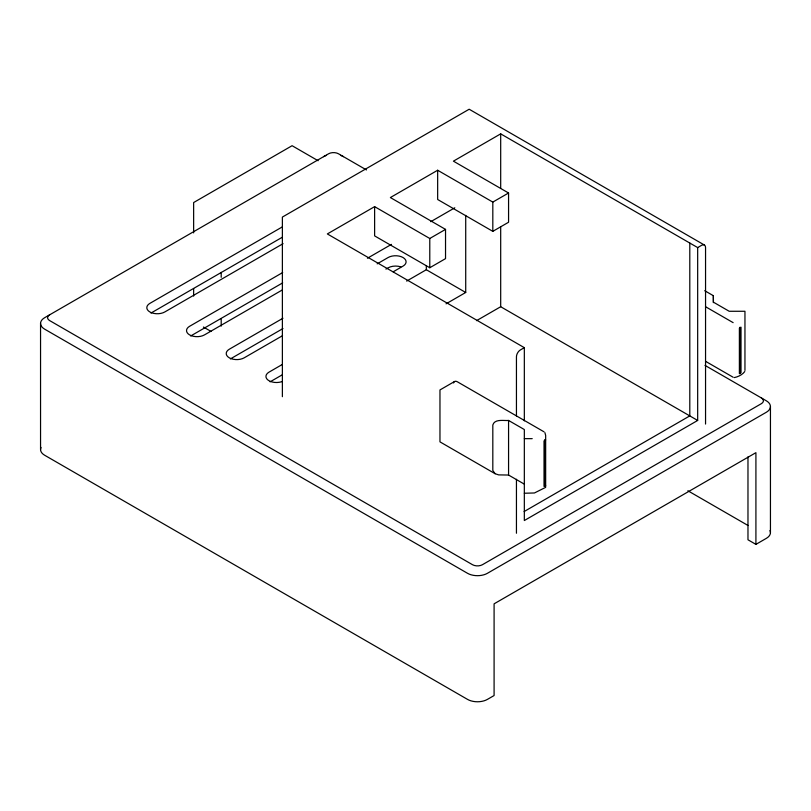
<?xml version="1.0" encoding="UTF-8"?>
<svg xmlns="http://www.w3.org/2000/svg" width="811" height="811" viewBox="0 0 811 811"><rect width="100%" height="100%" fill="white"/><g stroke="black" fill="none" stroke-linecap="round" stroke-linejoin="round"><path stroke-width="1.22" d="M704.718 290.713L713.356 295.701L713.345 302.635M544.951 486.235L544.587 439.765M739.906 373.678L739.906 327.269M744.762 371.55C742.41 374.712 738.132 376.841 734.29 377.591M282.421 226.847L149.883 303.375A10.533 6.082 0 0 0 149.883 311.971A10.533 6.082 0 0 0 164.775 311.971L283.08 243.665M150.978 313.056L282.421 237.167M374.621 206.643L374.621 235.889L429.779 267.742L445.533 258.638L445.533 229.391L429.779 238.485L374.621 206.643L327.34 233.933L524.332 347.666L524.332 420.848M437.656 170.249L437.656 199.496L492.814 231.348L508.568 222.244L508.568 192.998L492.814 202.091L437.656 170.249L390.375 197.549L445.533 229.391M705.55 424.062L705.55 247.588A5.576 3.214 -60 0 0 701.616 245.307L697.673 247.588L500.691 133.856L453.41 161.156L508.568 192.998M282.694 272.547L189.592 326.296A10.533 6.082 0 0 0 189.592 334.892A10.533 6.082 0 0 0 204.484 334.892L282.258 289.993M190.686 335.977L282.694 282.857M367.424 258.243L391.449 244.375M430.773 221.677L454.799 207.798M282.968 318.236L229.3 349.227A10.533 6.082 0 0 0 229.3 357.823A10.533 6.082 0 0 0 244.192 357.823L282.532 335.683M377.176 263.849L388.124 257.523A10.533 6.082 0 0 1 403.016 257.523A10.533 6.082 0 0 1 403.016 266.12L393.163 271.817M230.395 358.908L282.968 328.546M385.935 269.1L388.124 267.843A10.533 6.082 0 0 1 400.837 266.87M406.666 281.082L426.322 269.728L465.717 292.477L465.717 215.391M282.147 364.555L269.009 372.148A10.533 6.082 0 0 0 268.096 380.146A10.533 6.082 0 0 0 281.721 381.707M270.104 381.829L282.147 374.875M446.06 303.831L465.717 292.477M476.554 320.659L500.691 306.73L697.673 420.453L697.673 247.588M454.565 381.505L439.967 389.939L439.967 441.863L495.115 473.715L498.653 474.891L508.568 475.043L524.332 484.137M524.332 347.666L520.388 349.936A5.576 3.214 -60 0 0 516.445 356.769L516.445 415.901M524.129 511.548L689.796 415.901L689.796 243.036M697.673 420.453L524.332 520.53L524.332 429.546L508.568 420.453C503.824 420.909 494.68 418.608 492.814 425.005L492.814 470.492L495.115 473.715M747.975 456.877L747.975 539.781L755.913 544.374L766.334 538.352A14.04 8.11 0 0 0 769.974 530.526M545.661 439.978L544.029 440.92L544.029 486.418L545.661 485.475M524.332 438.65L532.209 438.65M524.332 493.24L534.439 492.976L545.661 487.36L545.661 435.436L544.911 432.648M704.404 245.034L469.174 109.232L282.38 217.074L282.38 396.691M705.55 306.72L733.134 322.646M705.55 361.311L733.134 377.237M366.46 169.935L338.491 153.786A7.015 4.055 0 0 0 328.567 153.786L44.666 317.699A14.04 8.11 0 0 0 44.666 329.165L467.541 573.306A14.04 8.11 0 0 0 487.401 573.306L766.334 412.262A14.04 8.11 0 0 0 766.334 400.806L704.992 365.386M318.115 160.73L292.092 145.706L193.636 202.547L193.636 232.889M687.87 490.756L748.066 525.508M544.029 431.827L457.353 381.788A5.576 3.214 60 0 0 453.552 382.964M203.429 327.036L211.042 331.435M713.356 295.701L713.437 302.179L729.19 311.272L744.954 311.272L744.954 370.414M770.45 406.534L770.45 532.624M755.913 544.374L755.913 452.67L494.092 603.83L494.092 695.534L487.401 699.396A14.04 8.11 0 0 1 467.541 699.396L44.666 455.255A14.04 8.11 0 0 1 41.026 447.419M516.445 479.281L516.445 533.243M508.568 420.453L508.568 475.043M500.691 133.856L500.691 188.111M500.691 227.232L500.691 306.73M492.814 202.091L492.814 231.348M429.779 238.485L429.779 267.742M426.322 265.937L426.322 269.728M221.2 272.415L221.2 277.301M221.2 318.794L221.2 326.123M193.636 288.513L193.636 296.096M40.55 323.437L40.55 449.517M323.599 156.655A14.04 8.11 0 0 1 326.509 155.367M340.549 155.367A14.04 8.11 0 0 1 343.459 156.655M761.377 397.937A7.015 4.055 0 0 1 761.377 403.665L482.433 564.709A7.015 4.055 0 0 1 472.509 564.709L49.623 320.568A7.015 4.055 0 0 1 49.623 314.83M739.946 327.756L739.379 328.141L739.379 373.628L741.011 372.685L741.011 327.198L739.946 327.756"/></g></svg>
